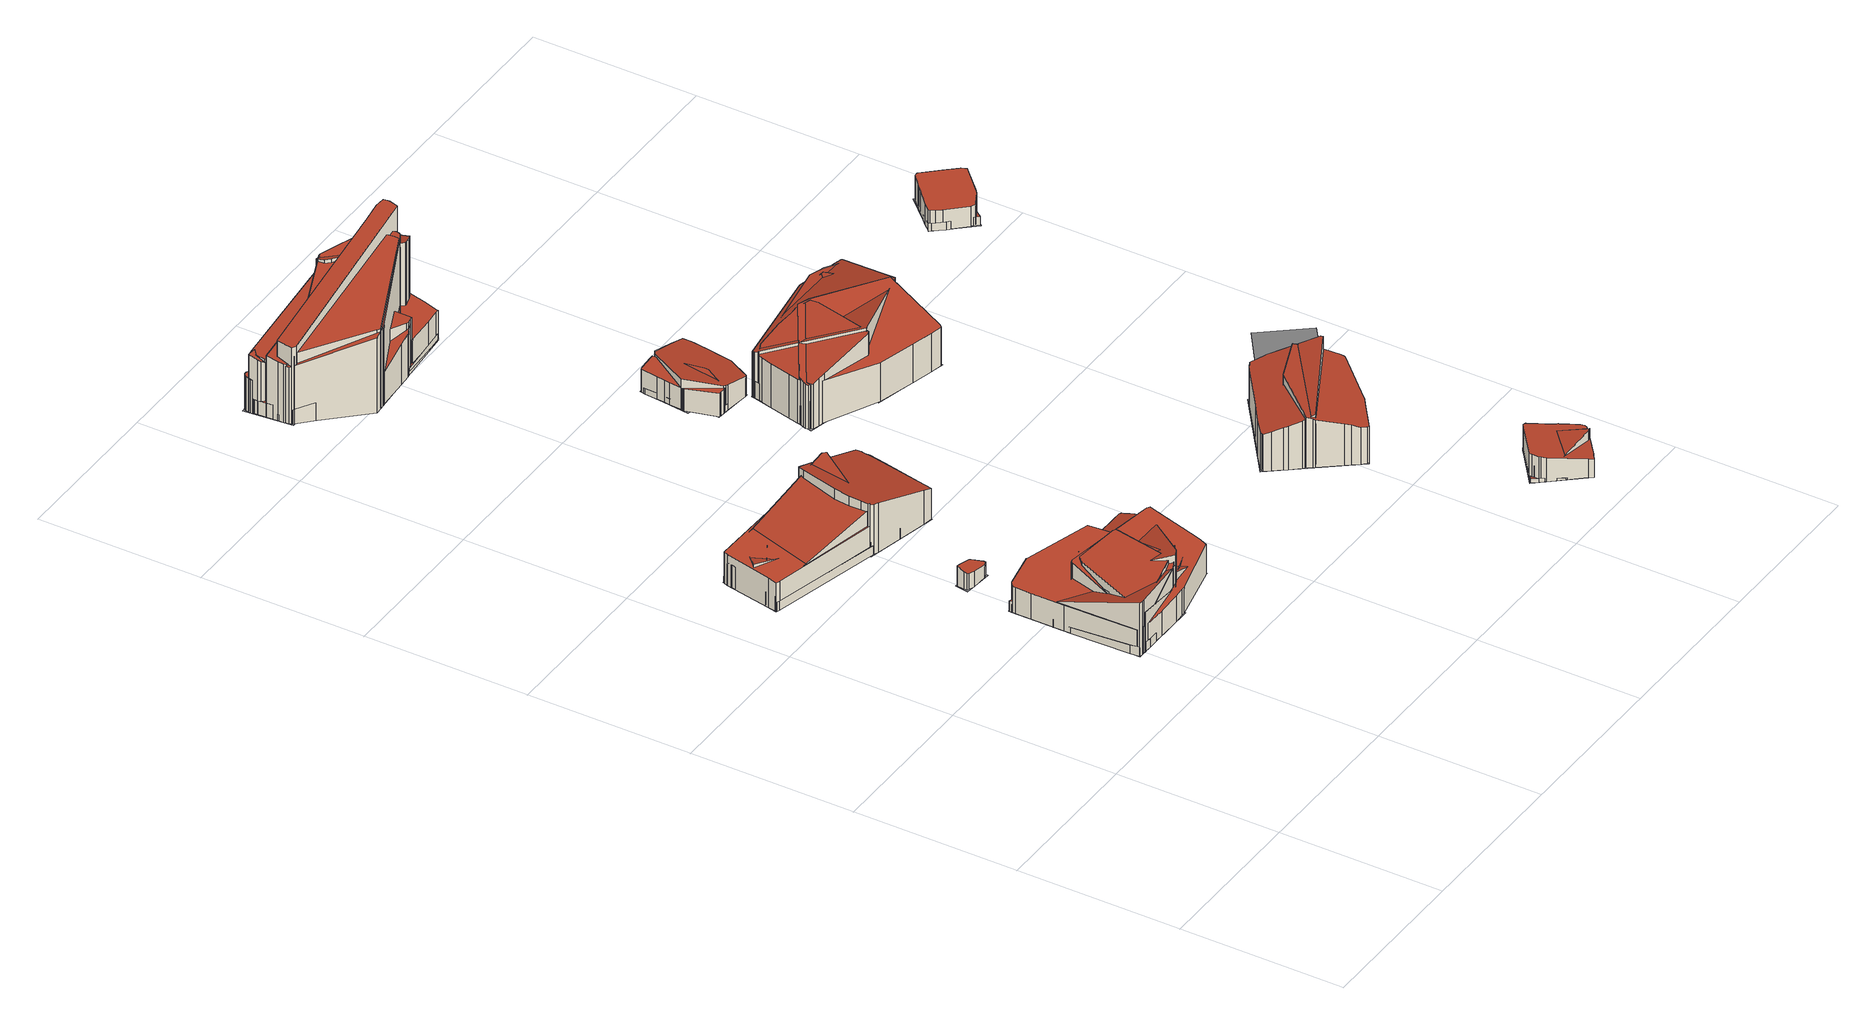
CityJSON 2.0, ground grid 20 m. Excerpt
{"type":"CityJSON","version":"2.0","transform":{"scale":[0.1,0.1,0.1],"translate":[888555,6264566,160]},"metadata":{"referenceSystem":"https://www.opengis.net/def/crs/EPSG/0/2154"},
"CityObjects":{
"building1":{"type":"Building","attributes":{"class":"Building"},"children":["building1-1"]},
"building1-1":{"type":"BuildingPart","parents":["building1"],"geometry":[{"type":"MultiSurface","lod":"2.2","boundaries":[[[0,1,2,3,4,5,6,7,8,9,10]],[[11,12,1,0]],[[12,13,2,1]],[[13,14,3,2]],[[14,15,4,3]],[[15,16,5,4]],[[16,17,6,5]],[[17,18,7,6]],[[18,19,8,7]],[[19,20,9,8]],[[20,21,10,9]],[[21,11,0,10]],[[22,23,24,25]]],"semantics":{"surfaces":[{"type":"RoofSurface","rf_azimuth":295.34,"rf_slope":19.21},{"type":"WallSurface","on_footprint_edge":true},{"type":"GroundSurface"}],"values":[0,1,1,1,1,1,1,1,1,1,1,1,2]}}]},
"building2":{"type":"Building","attributes":{"class":"Building"},"children":["building2-1"]},
"building2-1":{"type":"BuildingPart","parents":["building2"],"geometry":[{"type":"MultiSurface","lod":"2.2","boundaries":[[[26,27,28,29,30,31,32,33,34,35,36,37,38,39]],[[40,41,27,26]],[[41,42,28,27]],[[42,43,29,28]],[[43,44,30,29]],[[44,45,31,30]],[[45,46,32,31]],[[46,47,33,32]],[[47,48,34,33]],[[48,49,35,34]],[[49,50,36,35]],[[50,51,37,36]],[[51,52,38,37]],[[52,53,39,38]],[[53,40,26,39]],[[54,55,56,57,58,59,60,61,62,63,64,65,66,67,68,69,70,71]],[[72,55,54]],[[72,73,56,55]],[[73,74,57,56]],[[74,75,58,57]],[[75,76,59,58]],[[76,77,60,59]],[[77,78,61,60]],[[78,79,62,61]],[[79,80,63,62]],[[80,81,64,63]],[[81,82,65,64]],[[82,83,66,65]],[[83,84,67,66]],[[84,85,68,67]],[[85,86,69,68]],[[86,87,70,69]],[[87,88,71,70]],[[88,72,54,71]],[[89,90,91,92,93,94,95,96,97,98,99,100,101,102,103,104]],[[105,106,90,89]],[[106,107,91,90]],[[107,108,92,91]],[[108,109,93,92]],[[109,110,94,93]],[[110,111,95,94]],[[111,112,96,95]],[[112,113,97,96]],[[113,114,98,97]],[[114,115,99,98]],[[115,116,100,99]],[[116,117,101,100]],[[117,118,102,101]],[[118,119,103,102]],[[119,120,104,103]],[[120,105,89,104]],[[121,122,123,124,125,126,127,128,129,130,131,132,133,134,135,136,137,138]],[[139,140,122,121]],[[140,141,123,122]],[[141,142,124,123]],[[142,143,125,124]],[[143,144,126,125]],[[144,145,127,126]],[[145,146,128,127]],[[146,147,129,128]],[[147,148,130,129]],[[148,149,131,130]],[[149,150,132,131]],[[150,151,133,132]],[[151,152,134,133]],[[152,153,135,134]],[[153,154,136,135]],[[154,155,137,136]],[[155,156,138,137]],[[156,139,121,138]],[[157,158,159,160,161,162,163,164,165,166,167,168]],[[169,170,158,157]],[[170,171,159,158]],[[171,172,160,159]],[[172,173,161,160]],[[173,174,162,161]],[[174,175,163,162]],[[175,176,164,163]],[[176,177,165,164]],[[177,178,166,165]],[[178,179,167,166]],[[179,180,168,167]],[[180,169,157,168]],[[181,182,183,184,185,186,187,188,189,190,191,192]],[[193,194,182,181]],[[194,195,183,182]],[[195,196,184,183]],[[196,197,185,184]],[[197,198,186,185]],[[198,199,187,186]],[[199,80,188,187]],[[80,200,189,188]],[[200,201,190,189]],[[201,202,191,190]],[[202,203,192,191]],[[203,193,181,192]],[[204,205,206,207,208,209,210,211,212,213,214,215]],[[216,217,205,204]],[[217,218,206,205]],[[218,219,207,206]],[[219,220,208,207]],[[220,221,209,208]],[[221,222,210,209]],[[222,223,211,210]],[[223,224,212,211]],[[224,225,213,212]],[[225,226,214,213]],[[226,227,215,214]],[[227,216,204,215]],[[228,229,230,231,232,233,234,235]],[[236,141,229,228]],[[141,237,230,229]],[[237,238,231,230]],[[238,173,232,231]],[[173,239,233,232]],[[239,240,234,233]],[[240,241,235,234]],[[241,236,228,235]],[[242,243,244,245,246,247,248,249,250]],[[251,252,243,242]],[[252,253,244,243]],[[253,254,245,244]],[[254,255,246,245]],[[255,256,247,246]],[[256,257,248,247]],[[257,258,249,248]],[[258,259,250,249]],[[259,251,242,250]],[[260,261,262,263,264,265,266,267,268]],[[269,270,261,260]],[[270,271,262,261]],[[271,272,263,262]],[[272,240,264,263]],[[240,273,265,264]],[[273,274,266,265]],[[274,275,267,266]],[[275,120,268,267]],[[120,269,260,268]],[[276,277,278,279,280,281,282,283,284,285,286]],[[287,288,277,276]],[[288,289,278,277]],[[289,290,279,278]],[[290,291,280,279]],[[291,292,281,280]],[[292,175,282,281]],[[175,293,283,282]],[[293,294,284,283]],[[294,295,285,284]],[[295,296,286,285]],[[296,287,276,286]],[[297,298,299,300,301,302,303,304,305]],[[306,307,298,297]],[[307,308,299,298]],[[308,309,300,299]],[[309,310,301,300]],[[310,311,302,301]],[[311,312,303,302]],[[312,313,304,303]],[[313,314,305,304]],[[314,306,297,305]],[[315,316,317,318,319,320,321,322,139,323]]],"semantics":{"surfaces":[{"type":"RoofSurface","rf_azimuth":181.88,"rf_slope":18.18},{"type":"WallSurface","on_footprint_edge":true},{"type":"RoofSurface","rf_azimuth":268,"rf_slope":17.8},{"type":"RoofSurface","rf_azimuth":89.12,"rf_slope":16.29},{"type":"RoofSurface","rf_azimuth":51.2,"rf_slope":3.23},{"type":"RoofSurface","rf_azimuth":83.33,"rf_slope":14.07},{"type":"RoofSurface","rf_azimuth":209.34,"rf_slope":7.4},{"type":"RoofSurface","rf_azimuth":172.43,"rf_slope":13.26},{"type":"RoofSurface","rf_azimuth":78.43,"rf_slope":19.58},{"type":"RoofSurface","rf_azimuth":215.35,"rf_slope":6.69},{"type":"RoofSurface","rf_azimuth":349.17,"rf_slope":15.27},{"type":"RoofSurface","rf_azimuth":10.39,"rf_slope":19.48},{"type":"RoofSurface","rf_azimuth":89.99,"rf_slope":5.42},{"type":"GroundSurface"}],"values":[0,1,1,1,1,1,1,1,1,1,1,1,1,1,1,2,1,1,1,1,1,1,1,1,1,1,1,1,1,1,1,1,1,1,3,1,1,1,1,1,1,1,1,1,1,1,1,1,1,1,1,4,1,1,1,1,1,1,1,1,1,1,1,1,1,1,1,1,1,1,5,1,1,1,1,1,1,1,1,1,1,1,1,6,1,1,1,1,1,1,1,1,1,1,1,1,7,1,1,1,1,1,1,1,1,1,1,1,1,8,1,1,1,1,1,1,1,1,9,1,1,1,1,1,1,1,1,1,10,1,1,1,1,1,1,1,1,1,11,1,1,1,1,1,1,1,1,1,1,1,12,1,1,1,1,1,1,1,1,1,13]}}]},
"building3":{"type":"Building","attributes":{"class":"Building"},"children":["building3-1"]},
"building3-1":{"type":"BuildingPart","parents":["building3"],"geometry":[{"type":"MultiSurface","lod":"2.2","boundaries":[[[324,325,326,327,328,329,330,331,332,333,334,335,336,337,338,339,340,341,342,343]],[[344,345,325,324]],[[345,346,326,325]],[[346,347,327,326]],[[347,348,328,327]],[[348,349,329,328]],[[349,350,330,329]],[[350,351,331,330]],[[351,352,332,331]],[[352,353,333,332]],[[353,354,334,333]],[[354,355,335,334]],[[355,356,336,335]],[[356,357,337,336]],[[357,358,338,337]],[[358,359,339,338]],[[359,360,340,339]],[[360,361,341,340]],[[361,362,342,341]],[[362,363,343,342]],[[363,344,324,343]],[[364,365,366,367,368,369,370,371,372,373,374,375,376,377]],[[378,379,365,364]],[[379,380,366,365]],[[380,381,367,366]],[[381,382,368,367]],[[382,383,369,368]],[[383,384,370,369]],[[384,385,371,370]],[[385,386,372,371]],[[386,387,373,372]],[[387,388,374,373]],[[388,389,375,374]],[[389,390,376,375]],[[390,391,377,376]],[[391,378,364,377]],[[392,393,394,395,396,397,398,399,400]],[[401,402,393,392]],[[402,403,394,393]],[[403,404,395,394]],[[404,405,396,395]],[[405,406,397,396]],[[406,407,398,397]],[[407,408,399,398]],[[408,409,400,399]],[[409,401,392,400]],[[410,411,412,413,414,415,416,417,418,419,420,421,422,423,424,425,426,427,428,429,430]],[[431,432,411,410]],[[432,433,412,411]],[[433,403,413,412]],[[403,434,414,413]],[[434,435,415,414]],[[435,436,416,415]],[[436,352,417,416]],[[352,437,418,417]],[[437,438,419,418]],[[438,439,420,419]],[[439,440,421,420]],[[440,441,422,421]],[[441,442,423,422]],[[442,443,424,423]],[[443,444,425,424]],[[444,445,426,425]],[[445,446,427,426]],[[446,447,428,427]],[[447,448,429,428]],[[448,449,430,429]],[[449,431,410,430]],[[450,451,452,453,454,455,456,457,458,459,460,461,462,463]],[[464,465,451,450]],[[465,466,452,451]],[[466,467,453,452]],[[467,468,454,453]],[[468,469,455,454]],[[469,470,456,455]],[[470,471,457,456]],[[471,472,458,457]],[[472,473,459,458]],[[473,406,460,459]],[[406,474,461,460]],[[474,407,462,461]],[[407,475,463,462]],[[475,464,450,463]],[[476,477,478,479,480,481,482,483,484,485,486,487,488,489,490]],[[491,492,477,476]],[[492,493,478,477]],[[493,494,479,478]],[[494,495,480,479]],[[495,496,481,480]],[[496,497,482,481]],[[497,498,483,482]],[[498,499,484,483]],[[499,485,484]],[[500,487,486]],[[500,501,488,487]],[[501,502,489,488]],[[502,503,490,489]],[[503,491,476,490]],[[504,505,506,507,508,509,510]],[[511,512,505,504]],[[512,513,506,505]],[[513,514,507,506]],[[514,515,508,507]],[[515,516,509,508]],[[516,517,510,509]],[[517,511,504,510]],[[518,519,520,521,522,523,524,525,526,527,528,529]]],"semantics":{"surfaces":[{"type":"RoofSurface","rf_azimuth":348.76,"rf_slope":16.12},{"type":"WallSurface","on_footprint_edge":true},{"type":"RoofSurface","rf_azimuth":174.13,"rf_slope":11.67},{"type":"RoofSurface","rf_azimuth":245.64,"rf_slope":2.02},{"type":"RoofSurface","rf_azimuth":292.76,"rf_slope":8.82},{"type":"RoofSurface","rf_azimuth":81.91,"rf_slope":3.14},{"type":"RoofSurface","rf_azimuth":18.62,"rf_slope":11.19},{"type":"RoofSurface","rf_azimuth":285.1,"rf_slope":8.18},{"type":"GroundSurface"}],"values":[0,1,1,1,1,1,1,1,1,1,1,1,1,1,1,1,1,1,1,1,1,2,1,1,1,1,1,1,1,1,1,1,1,1,1,1,3,1,1,1,1,1,1,1,1,1,4,1,1,1,1,1,1,1,1,1,1,1,1,1,1,1,1,1,1,1,1,1,5,1,1,1,1,1,1,1,1,1,1,1,1,1,1,6,1,1,1,1,1,1,1,1,1,1,1,1,1,1,7,1,1,1,1,1,1,1,8]}}]},
"building4":{"type":"Building","attributes":{"class":"Building"},"children":["building4-1"]},
"building4-1":{"type":"BuildingPart","parents":["building4"],"geometry":[{"type":"MultiSurface","lod":"2.2","boundaries":[[[530,531,532,533,534,535,536,537,538,539,540,541,542,543,544,545,546,547,548,549,550,551]],[[552,553,531,530]],[[553,554,532,531]],[[554,555,533,532]],[[555,556,534,533]],[[556,557,535,534]],[[557,558,536,535]],[[558,559,537,536]],[[559,560,538,537]],[[560,561,539,538]],[[561,562,540,539]],[[562,563,541,540]],[[563,564,542,541]],[[564,565,543,542]],[[565,566,544,543]],[[566,567,545,544]],[[567,568,546,545]],[[568,569,547,546]],[[569,570,548,547]],[[570,571,549,548]],[[571,572,550,549]],[[572,573,551,550]],[[573,552,530,551]],[[574,575,576,577,578,579,580,581,582,583,584,585,586,587,588,589,590]],[[591,592,575,574]],[[592,593,576,575]],[[593,594,577,576]],[[594,595,578,577]],[[595,596,579,578]],[[596,597,580,579]],[[597,598,581,580]],[[598,599,582,581]],[[599,600,583,582]],[[600,601,584,583]],[[601,602,585,584]],[[602,603,586,585]],[[603,604,587,586]],[[604,605,588,587]],[[605,606,589,588]],[[606,607,590,589]],[[607,591,574,590]],[[608,609,610,611,612,613,614,615,616,617,618,619,620]],[[621,554,609,608]],[[554,622,610,609]],[[622,623,611,610]],[[623,624,612,611]],[[624,558,613,612]],[[558,625,614,613]],[[625,615,614]],[[626,616,615]],[[626,627,617,616]],[[627,569,618,617]],[[569,628,619,618]],[[628,629,620,619]],[[629,621,608,620]],[[630,631,632,633,634,635,636,637,638,639,640,641,642,643]],[[644,645,631,630]],[[645,646,632,631]],[[646,647,633,632]],[[647,648,634,633]],[[648,649,635,634]],[[649,650,636,635]],[[650,651,637,636]],[[651,652,638,637]],[[652,653,639,638]],[[653,654,640,639]],[[654,655,641,640]],[[655,656,642,641]],[[656,657,643,642]],[[657,644,630,643]],[[658,659,660,661,662,663,664,665]],[[666,667,659,658]],[[667,559,660,659]],[[559,668,661,660]],[[668,669,662,661]],[[669,670,663,662]],[[670,671,664,663]],[[671,672,665,664]],[[672,666,658,665]],[[673,674,675,676,677,678,679,680,681]],[[682,683,674,673]],[[683,684,675,674]],[[684,685,676,675]],[[685,686,677,676]],[[686,687,678,677]],[[687,688,679,678]],[[688,689,680,679]],[[689,690,681,680]],[[690,682,673,681]],[[691,692,693,694,695,696,697,698,699,700]],[[701,702,692,691]],[[702,703,693,692]],[[703,704,694,693]],[[704,705,695,694]],[[705,706,696,695]],[[706,707,697,696]],[[707,601,698,697]],[[601,708,699,698]],[[708,709,700,699]],[[709,701,691,700]],[[710,711,712,713,714,715,716,717,718,719,720,721,722]],[[723,724,711,710]],[[724,725,712,711]],[[725,726,713,712]],[[726,727,714,713]],[[727,728,715,714]],[[728,597,716,715]],[[597,729,717,716]],[[729,730,718,717]],[[730,731,719,718]],[[731,732,720,719]],[[732,573,721,720]],[[573,733,722,721]],[[733,723,710,722]],[[734,735,736,737,738,739,740,741,742,743,744,745,746]],[[747,621,735,734]],[[621,748,736,735]],[[748,749,737,736]],[[749,750,738,737]],[[750,751,739,738]],[[751,752,740,739]],[[752,753,741,740]],[[753,754,742,741]],[[754,755,743,742]],[[755,756,744,743]],[[756,757,745,744]],[[757,758,746,745]],[[758,747,734,746]],[[759,760,761,762,763,764,646,765,766,767,768,769]]],"semantics":{"surfaces":[{"type":"RoofSurface","rf_azimuth":186.01,"rf_slope":16.64},{"type":"WallSurface","on_footprint_edge":true},{"type":"RoofSurface","rf_azimuth":275.72,"rf_slope":16.89},{"type":"RoofSurface","rf_azimuth":32.11,"rf_slope":3.5},{"type":"RoofSurface","rf_azimuth":169,"rf_slope":16.5},{"type":"RoofSurface","rf_azimuth":196.23,"rf_slope":14.65},{"type":"RoofSurface","rf_azimuth":171.66,"rf_slope":16.77},{"type":"RoofSurface","rf_azimuth":52.25,"rf_slope":18.14},{"type":"RoofSurface","rf_azimuth":274.01,"rf_slope":17.27},{"type":"RoofSurface","rf_azimuth":268.3,"rf_slope":9.75},{"type":"GroundSurface"}],"values":[0,1,1,1,1,1,1,1,1,1,1,1,1,1,1,1,1,1,1,1,1,1,1,2,1,1,1,1,1,1,1,1,1,1,1,1,1,1,1,1,1,3,1,1,1,1,1,1,1,1,1,1,1,1,1,4,1,1,1,1,1,1,1,1,1,1,1,1,1,1,5,1,1,1,1,1,1,1,1,6,1,1,1,1,1,1,1,1,1,7,1,1,1,1,1,1,1,1,1,1,8,1,1,1,1,1,1,1,1,1,1,1,1,1,9,1,1,1,1,1,1,1,1,1,1,1,1,1,10]}}]},
"building5":{"type":"Building","attributes":{"class":"Building"},"children":["building5-1"]},
"building5-1":{"type":"BuildingPart","parents":["building5"],"geometry":[{"type":"MultiSurface","lod":"2.2","boundaries":[[[770,771,772,773,774,775,776,777,778,779,780,781,782,783,784,785]],[[786,787,771,770]],[[787,788,772,771]],[[788,789,773,772]],[[789,790,774,773]],[[790,791,775,774]],[[791,792,776,775]],[[792,793,777,776]],[[793,794,778,777]],[[794,795,779,778]],[[795,796,780,779]],[[796,797,781,780]],[[797,798,782,781]],[[798,799,783,782]],[[799,800,784,783]],[[800,801,785,784]],[[801,786,770,785]],[[802,803,804,805,806,807,808,809,810,811,812,813,814,815,816]],[[817,818,803,802]],[[818,819,804,803]],[[819,820,805,804]],[[820,821,806,805]],[[821,822,807,806]],[[822,823,808,807]],[[823,824,809,808]],[[824,825,810,809]],[[825,826,811,810]],[[826,827,812,811]],[[827,828,813,812]],[[828,829,814,813]],[[829,830,815,814]],[[830,831,816,815]],[[831,817,802,816]],[[832,833,834,835,836,837,838,839,840,841,842,843,844,845,846]],[[847,848,833,832]],[[848,849,834,833]],[[849,850,835,834]],[[850,851,836,835]],[[851,791,837,836]],[[791,852,838,837]],[[852,839,838]],[[796,840,839]],[[796,841,840]],[[853,842,841]],[[853,854,843,842]],[[854,827,844,843]],[[827,855,845,844]],[[855,856,846,845]],[[856,847,832,846]],[[857,858,859,860,861,862]],[[863,864,858,857]],[[864,865,859,858]],[[865,866,860,859]],[[866,867,861,860]],[[867,868,862,861]],[[868,863,857,862]],[[869,870,871,872,873,874,875,876]]],"semantics":{"surfaces":[{"type":"RoofSurface","rf_azimuth":343.75,"rf_slope":12.23},{"type":"WallSurface","on_footprint_edge":true},{"type":"RoofSurface","rf_azimuth":183.83,"rf_slope":11.17},{"type":"RoofSurface","rf_azimuth":17.77,"rf_slope":6.44},{"type":"RoofSurface","rf_azimuth":357.72,"rf_slope":9.45},{"type":"GroundSurface"}],"values":[0,1,1,1,1,1,1,1,1,1,1,1,1,1,1,1,1,2,1,1,1,1,1,1,1,1,1,1,1,1,1,1,1,3,1,1,1,1,1,1,1,1,1,1,1,1,1,1,1,4,1,1,1,1,1,1,5]}}]},
"building6":{"type":"Building","attributes":{"class":"Building"},"children":["building6-1"]},
"building6-1":{"type":"BuildingPart","parents":["building6"],"geometry":[{"type":"MultiSurface","lod":"2.2","boundaries":[[[877,878,879,880,881,882,883,884,885,886,887,888,889,890,891,892,893,894,895,896,897]],[[898,899,878,877]],[[899,900,879,878]],[[900,901,880,879]],[[901,902,881,880]],[[902,903,882,881]],[[903,904,883,882]],[[904,905,884,883]],[[905,906,885,884]],[[906,907,886,885]],[[907,908,887,886]],[[908,909,888,887]],[[909,910,889,888]],[[910,911,890,889]],[[911,912,891,890]],[[912,913,892,891]],[[913,914,893,892]],[[914,915,894,893]],[[915,916,895,894]],[[916,917,896,895]],[[917,918,897,896]],[[918,898,877,897]],[[919,920,921,922,923,924,925,926,927,928,929]],[[930,931,920,919]],[[931,932,921,920]],[[932,933,922,921]],[[933,934,923,922]],[[934,924,923]],[[935,926,925]],[[935,936,927,926]],[[936,937,928,927]],[[937,938,929,928]],[[938,930,919,929]],[[939,940,941,942,943,944,945,946,947,948,949,950,951,952,953,954,955]],[[956,900,940,939]],[[900,957,941,940]],[[957,958,942,941]],[[958,959,943,942]],[[959,960,944,943]],[[960,961,945,944]],[[961,962,946,945]],[[962,963,947,946]],[[963,964,948,947]],[[964,965,949,948]],[[965,966,950,949]],[[966,967,951,950]],[[967,968,952,951]],[[968,969,953,952]],[[969,938,954,953]],[[938,970,955,954]],[[970,956,939,955]],[[971,972,973,903]]],"semantics":{"surfaces":[{"type":"RoofSurface","rf_azimuth":307.12,"rf_slope":8.9},{"type":"WallSurface","on_footprint_edge":true},{"type":"RoofSurface","rf_azimuth":343.25,"rf_slope":3.03},{"type":"RoofSurface","rf_azimuth":135.38,"rf_slope":14.89},{"type":"GroundSurface"}],"values":[0,1,1,1,1,1,1,1,1,1,1,1,1,1,1,1,1,1,1,1,1,1,2,1,1,1,1,1,1,1,1,1,1,3,1,1,1,1,1,1,1,1,1,1,1,1,1,1,1,1,1,4]}}]},
"building7":{"type":"Building","attributes":{"class":"Building"},"children":["building7-1"]},
"building7-1":{"type":"BuildingPart","parents":["building7"],"geometry":[{"type":"MultiSurface","lod":"2.2","boundaries":[[[974,975,976,977,978,979,980,981,982,983,984,985,986,987,988,989]],[[990,991,975,974]],[[991,992,976,975]],[[992,993,977,976]],[[993,994,978,977]],[[994,995,979,978]],[[995,996,980,979]],[[996,997,981,980]],[[997,998,982,981]],[[998,999,983,982]],[[999,1000,984,983]],[[1000,1001,985,984]],[[1001,1002,986,985]],[[1002,1003,987,986]],[[1003,1004,988,987]],[[1004,1005,989,988]],[[1005,990,974,989]],[[1006,1007,1008,1009,1010,1011,1012,1013,1014,1015,1016,1017,1018]],[[1019,1020,1007,1006]],[[1020,1021,1008,1007]],[[1021,1022,1009,1008]],[[1022,1023,1010,1009]],[[1023,1024,1011,1010]],[[1024,1025,1012,1011]],[[1025,1026,1013,1012]],[[1026,1027,1014,1013]],[[1027,1028,1015,1014]],[[1028,1029,1016,1015]],[[1029,1030,1017,1016]],[[1030,1031,1018,1017]],[[1031,1019,1006,1018]],[[1032,1033,1034,1035,1036,1037,1038,1039,1040,1041,1042,1043,1044,1045,1046,1047,1048,1049,1050]],[[1051,1052,1033,1032]],[[1052,1053,1034,1033]],[[1053,1054,1035,1034]],[[1054,1055,1036,1035]],[[1055,1056,1037,1036]],[[1056,1057,1038,1037]],[[1057,1058,1039,1038]],[[1058,1059,1040,1039]],[[1059,1060,1041,1040]],[[1060,1061,1042,1041]],[[1061,1062,1043,1042]],[[1062,1063,1044,1043]],[[1063,1064,1045,1044]],[[1064,1065,1046,1045]],[[1065,1066,1047,1046]],[[1066,1067,1048,1047]],[[1067,1068,1049,1048]],[[1068,1069,1050,1049]],[[1069,1051,1032,1050]],[[1070,1071,1072,1073,1074,1075,1076,1077,1078,1079,1080,1081,1082,1083,1084,1085,1086,1087]],[[1088,1089,1071,1070]],[[1089,1090,1072,1071]],[[1090,1091,1073,1072]],[[1091,1092,1074,1073]],[[1092,1093,1075,1074]],[[1093,1094,1076,1075]],[[1094,1095,1077,1076]],[[1095,1096,1078,1077]],[[1096,1097,1079,1078]],[[1097,1098,1080,1079]],[[1098,1099,1081,1080]],[[1099,1100,1082,1081]],[[1100,1101,1083,1082]],[[1101,1102,1084,1083]],[[1102,1103,1085,1084]],[[1103,1104,1086,1085]],[[1104,1105,1087,1086]],[[1105,1088,1070,1087]],[[1106,1107,1108,1109,1110,1111,1112,1113,1114,1115,1116,1117,1118,1119,1120,1121]],[[1122,1123,1107,1106]],[[1123,1124,1108,1107]],[[1124,1125,1109,1108]],[[1125,1126,1110,1109]],[[1126,1094,1111,1110]],[[1094,1127,1112,1111]],[[1127,1128,1113,1112]],[[1128,1129,1114,1113]],[[1129,1130,1115,1114]],[[1130,1131,1116,1115]],[[1131,1132,1117,1116]],[[1132,1101,1118,1117]],[[1101,1029,1119,1118]],[[1029,1133,1120,1119]],[[1133,1134,1121,1120]],[[1134,1122,1106,1121]],[[1135,1136,1137,1138,1139,1140,1141,1142,1143,1144,1145,1146]],[[1147,1148,1136,1135]],[[1148,996,1137,1136]],[[996,1149,1138,1137]],[[1149,1150,1139,1138]],[[1150,1151,1140,1139]],[[1151,1152,1141,1140]],[[1152,1153,1142,1141]],[[1153,1154,1143,1142]],[[1154,1155,1144,1143]],[[1155,1156,1145,1144]],[[1156,1157,1146,1145]],[[1157,1147,1135,1146]],[[1158,1159,1160,1161,1162,1163,1164]],[[1165,1024,1159,1158]],[[1024,1166,1160,1159]],[[1166,1167,1161,1160]],[[1167,1168,1162,1161]],[[1168,1169,1163,1162]],[[1169,1170,1164,1163]],[[1170,1165,1158,1164]],[[1171,1172,1173,1174,1175,1176,1177,1178,1179,1180,1181,1182,1183,1184,1185,1186,1187,1188,1189]]],"semantics":{"surfaces":[{"type":"RoofSurface","rf_azimuth":256.76,"rf_slope":16.68},{"type":"WallSurface","on_footprint_edge":true},{"type":"RoofSurface","rf_azimuth":76.69,"rf_slope":18.24},{"type":"RoofSurface","rf_azimuth":166.76,"rf_slope":16.47},{"type":"RoofSurface","rf_azimuth":323.19,"rf_slope":6.78},{"type":"RoofSurface","rf_azimuth":29.63,"rf_slope":4.36},{"type":"RoofSurface","rf_azimuth":315.38,"rf_slope":7.44},{"type":"RoofSurface","rf_azimuth":125.67,"rf_slope":7.78},{"type":"GroundSurface"}],"values":[0,1,1,1,1,1,1,1,1,1,1,1,1,1,1,1,1,2,1,1,1,1,1,1,1,1,1,1,1,1,1,3,1,1,1,1,1,1,1,1,1,1,1,1,1,1,1,1,1,1,1,4,1,1,1,1,1,1,1,1,1,1,1,1,1,1,1,1,1,1,5,1,1,1,1,1,1,1,1,1,1,1,1,1,1,1,1,6,1,1,1,1,1,1,1,1,1,1,1,1,7,1,1,1,1,1,1,1,8]}}]},
"building8":{"type":"Building","attributes":{"class":"Building"},"children":["building8-1"]},
"building8-1":{"type":"BuildingPart","parents":["building8"],"geometry":[{"type":"MultiSurface","lod":"2.2","boundaries":[[[1190,1191,1192,1193,1194,1195,1196,1197,1198,1199,1200,1201,1202,1203,1204,1205,1206,1207,1208]],[[1209,1210,1191,1190]],[[1210,1211,1192,1191]],[[1211,1212,1193,1192]],[[1212,1213,1194,1193]],[[1213,1214,1195,1194]],[[1214,1215,1196,1195]],[[1215,1216,1197,1196]],[[1216,1217,1198,1197]],[[1217,1218,1199,1198]],[[1218,1219,1200,1199]],[[1219,1220,1201,1200]],[[1220,1221,1202,1201]],[[1221,1222,1203,1202]],[[1222,1223,1204,1203]],[[1223,1224,1205,1204]],[[1224,1225,1206,1205]],[[1225,1226,1207,1206]],[[1226,1227,1208,1207]],[[1227,1209,1190,1208]],[[1228,1229,1230,1231,1232,1233,1234,1235,1236,1237,1238,1239,1240,1241,1242,1243,1244,1245]],[[1246,1247,1229,1228]],[[1247,1248,1230,1229]],[[1248,1249,1231,1230]],[[1249,1250,1232,1231]],[[1250,1251,1233,1232]],[[1251,1252,1234,1233]],[[1252,1253,1235,1234]],[[1253,1254,1236,1235]],[[1254,1255,1237,1236]],[[1255,1256,1238,1237]],[[1256,1257,1239,1238]],[[1257,1258,1240,1239]],[[1258,1259,1241,1240]],[[1259,1260,1242,1241]],[[1260,1261,1243,1242]],[[1261,1262,1244,1243]],[[1262,1263,1245,1244]],[[1263,1246,1228,1245]],[[1264,1265,1266,1267,1268,1269,1270,1271,1272,1273,1274,1275]]],"semantics":{"surfaces":[{"type":"RoofSurface","rf_azimuth":307.58,"rf_slope":15.8},{"type":"WallSurface","on_footprint_edge":true},{"type":"RoofSurface","rf_azimuth":127.39,"rf_slope":16.9},{"type":"GroundSurface"}],"values":[0,1,1,1,1,1,1,1,1,1,1,1,1,1,1,1,1,1,1,1,2,1,1,1,1,1,1,1,1,1,1,1,1,1,1,1,1,1,1,3]}}]},
"building9":{"type":"Building","attributes":{"class":"Building"},"children":["building9-1"]},
"building9-1":{"type":"BuildingPart","parents":["building9"],"geometry":[{"type":"MultiSurface","lod":"2.2","boundaries":[[[1276,1277,1278,1279,1280,1281,1282,1283,1284,1285,1286,1287,1288,1289,1290,1291,1292,1293,1294,1295]],[[1296,1297,1277,1276]],[[1297,1298,1278,1277]],[[1298,1299,1279,1278]],[[1299,1300,1280,1279]],[[1300,1301,1281,1280]],[[1301,1302,1282,1281]],[[1302,1303,1283,1282]],[[1303,1304,1284,1283]],[[1304,1305,1285,1284]],[[1305,1306,1286,1285]],[[1306,1307,1287,1286]],[[1307,1308,1288,1287]],[[1308,1309,1289,1288]],[[1309,1310,1290,1289]],[[1310,1311,1291,1290]],[[1311,1312,1292,1291]],[[1312,1313,1293,1292]],[[1313,1314,1294,1293]],[[1314,1315,1295,1294]],[[1315,1296,1276,1295]],[[1316,1317,1318,1319,1320,1321,1322,1323,1310,1324,1325,1326]],[[1327,1328,1317,1316]],[[1328,1329,1318,1317]],[[1329,1330,1319,1318]],[[1330,1331,1320,1319]],[[1331,1332,1321,1320]],[[1332,1333,1322,1321]],[[1333,1334,1323,1322]],[[1334,1310,1323]],[[1335,1324,1310]],[[1335,1336,1325,1324]],[[1336,1337,1326,1325]],[[1337,1327,1316,1326]],[[1338,1339,1340,1341]]],"semantics":{"surfaces":[{"type":"RoofSurface","rf_azimuth":220.23,"rf_slope":6.91},{"type":"WallSurface","on_footprint_edge":true},{"type":"RoofSurface","rf_azimuth":49.02,"rf_slope":9.13},{"type":"GroundSurface"}],"values":[0,1,1,1,1,1,1,1,1,1,1,1,1,1,1,1,1,1,1,1,1,2,1,1,1,1,1,1,1,1,1,1,1,1,3]}}]}
},
"vertices":[
[125,458,86],[127,457,85],[134,455,84],[154,454,80],[159,456,80],[158,458,81],[149,468,85],[147,469,86],[130,471,89],[126,471,90],[125,462,87],[125,458,64],[127,457,64],[134,455,64],[154,454,64],[159,456,64],[158,458,64],[149,468,64],[147,469,64],[130,471,64],[126,471,64],[125,462,64],[125,472,64],[123,456,64],[159,453,64],[160,469,64],
[118,335,95],[121,248,95],[122,244,95],[126,243,97],[203,253,122],[218,260,127],[217,330,128],[215,365,127],[156,402,108],[154,403,108],[123,402,97],[118,398,96],[118,395,96],[118,376,95],[118,335,62],[121,248,62],[122,244,62],[126,243,62],[203,253,62],[218,260,62],[217,330,62],[215,365,62],[156,402,62],[154,403,62],[123,402,62],[118,398,62],[118,395,62],[118,376,62],[131,245,95],[131,245,94],[136,244,94],[164,243,94],[193,243,95],[206,244,95],[211,244,95],[281,260,101],[282,264,102],[283,270,104],[282,320,120],[282,329,123],[278,331,123],[214,339,126],[156,347,127],[154,347,127],[151,346,127],[151,345,127],[131,245,62],[136,244,62],[164,243,62],[193,243,62],[206,244,62],[211,244,62],[281,260,62],[282,264,62],[283,270,62],[282,320,62],[282,329,62],[278,331,62],[214,339,62],[156,347,62],[154,347,62],[151,346,62],[151,345,62],[153,339,110],[153,338,110],[210,254,134],[219,259,133],[281,329,112],[282,336,110],[282,354,105],[281,364,102],[280,366,101],[279,366,101],[270,366,101],[238,366,101],[180,366,102],[173,365,102],[154,344,108],[153,341,109],[153,339,62],[153,338,62],[210,254,62],[219,259,62],[281,329,62],[282,336,62],[282,354,62],[281,364,62],[280,366,62],[279,366,62],[270,366,62],[238,366,62],[180,366,62],[173,365,62],[154,344,62],[153,341,62],[118,327,70],[120,256,73],[121,244,74],[140,243,73],[193,244,71],[280,261,67],[282,263,67],[282,312,65],[282,357,63],[281,363,63],[279,364,63],[277,366,63],[155,402,65],[136,403,66],[121,402,67],[120,399,67],[118,387,68],[118,374,68],[118,327,62],[120,256,62],[121,244,62],[140,243,62],[193,244,62],[280,261,62],[282,263,62],[282,312,62],[282,357,62],[281,363,62],[279,364,62],[277,366,62],[155,402,62],[136,403,62],[121,402,62],[120,399,62],[118,387,62],[118,374,62],[118,330,89],[129,294,97],[130,291,98],[171,256,106],[211,254,105],[212,255,105],[282,281,96],[282,347,80],[277,363,76],[123,399,72],[119,399,72],[118,399,72],[118,330,62],[129,294,62],[130,291,62],[171,256,62],[211,254,62],[212,255,62],[282,281,62],[282,347,62],[277,363,62],[123,399,62],[119,399,62],[118,399,62],[118,368,77],[118,337,75],[122,297,73],[132,247,71],[170,244,75],[199,245,78],[281,261,88],[283,270,89],[282,289,90],[282,323,93],[262,364,93],[124,395,79],[118,368,62],[118,337,62],[122,297,62],[132,247,62],[170,244,62],[199,245,62],[281,261,62],[282,289,62],[282,323,62],[262,364,62],[124,395,62],[119,327,92],[125,296,95],[128,286,96],[129,283,96],[158,256,104],[194,255,112],[205,256,115],[218,264,118],[219,268,118],[214,365,114],[186,366,107],[176,365,105],[119,327,62],[125,296,62],[128,286,62],[129,283,62],[158,256,62],[194,255,62],[205,256,62],[218,264,62],[219,268,62],[214,365,62],[186,366,62],[176,365,62],[118,402,76],[121,244,131],[124,243,131],[127,243,131],[211,254,121],[282,300,100],[282,314,95],[250,361,81],[118,402,62],[124,243,62],[127,243,62],[282,300,62],[282,314,62],[250,361,62],[125,247,119],[127,244,119],[209,261,128],[216,329,134],[216,331,134],[215,332,134],[213,333,134],[161,342,129],[155,336,128],[125,247,62],[127,244,62],[209,261,62],[216,329,62],[216,331,62],[215,332,62],[213,333,62],[161,342,62],[155,336,62],[128,246,115],[130,243,114],[204,252,95],[282,271,75],[282,314,77],[260,366,86],[211,365,99],[158,344,112],[153,341,113],[128,246,62],[130,243,62],[204,252,62],[282,271,62],[260,366,62],[211,365,62],[158,344,62],[160,344,122],[161,341,122],[162,338,122],[205,255,112],[211,255,110],[280,260,85],[282,281,83],[282,296,82],[282,304,82],[282,307,82],[198,365,107],[160,344,62],[161,341,62],[162,338,62],[205,255,62],[211,255,62],[280,260,62],[282,296,62],[282,304,62],[282,307,62],[198,365,62],[118,348,73],[131,259,81],[178,249,82],[279,261,81],[282,278,79],[282,292,78],[282,335,74],[279,363,71],[123,351,72],[118,348,62],[131,259,62],[178,249,62],[279,261,62],[282,278,62],[282,292,62],[282,335,62],[279,363,62],[123,351,62],[120,243,62],[212,243,62],[212,259,62],[283,260,62],[282,367,62],[157,366,62],[157,403,62],[118,403,62],[120,327,62],
[138,596,119],[138,587,119],[139,586,119],[139,585,118],[142,583,117],[148,581,116],[215,566,96],[227,564,92],[230,582,92],[239,628,93],[243,649,93],[243,655,93],[244,660,93],[243,666,93],[177,680,113],[157,683,119],[156,683,119],[153,676,120],[140,630,121],[138,611,120],[138,596,52],[138,587,52],[139,586,52],[139,585,52],[142,583,52],[148,581,52],[215,566,52],[227,564,52],[230,582,52],[239,628,52],[243,649,52],[243,655,52],[244,660,52],[243,666,52],[177,680,52],[157,683,52],[156,683,52],[153,676,52],[140,630,52],[138,611,52],[5,619,80],[15,615,83],[17,615,83],[139,588,109],[193,670,118],[194,672,118],[194,673,118],[191,676,118],[28,690,84],[25,690,83],[18,687,82],[16,684,81],[15,680,81],[10,652,81],[5,619,52],[15,615,52],[17,615,52],[139,588,52],[193,670,52],[194,672,52],[194,673,52],[191,676,52],[28,690,52],[25,690,52],[18,687,52],[16,684,52],[15,680,52],[10,652,52],[3,618,89],[7,616,89],[138,585,90],[223,670,94],[156,684,94],[137,687,93],[18,691,92],[16,686,92],[5,629,90],[3,618,52],[7,616,52],[138,585,52],[223,670,52],[156,684,52],[137,687,52],[18,691,52],[16,686,52],[5,629,52],[10,650,86],[81,608,76],[90,604,74],[138,585,69],[174,575,65],[218,566,61],[221,566,61],[230,582,63],[235,605,66],[236,613,67],[237,620,68],[236,623,68],[223,671,76],[208,673,77],[137,684,83],[54,685,88],[27,684,90],[21,683,90],[19,683,90],[17,679,90],[14,673,89],[10,650,52],[81,608,52],[90,604,52],[174,575,52],[218,566,52],[221,566,52],[235,605,52],[236,613,52],[237,620,52],[236,623,52],[223,671,52],[208,673,52],[137,684,52],[54,685,52],[27,684,52],[21,683,52],[19,683,52],[17,679,52],[14,673,52],[4,617,64],[6,616,64],[146,582,64],[151,581,64],[228,571,64],[234,627,61],[196,674,59],[181,679,59],[164,682,59],[150,685,59],[137,687,59],[19,692,59],[18,691,59],[6,633,63],[4,617,52],[6,616,52],[146,582,52],[151,581,52],[228,571,52],[234,627,52],[196,674,52],[181,679,52],[164,682,52],[150,685,52],[19,692,52],[6,633,52],[12,651,95],[157,580,72],[159,579,72],[167,577,71],[180,574,68],[181,574,68],[183,575,68],[238,636,54],[241,641,53],[241,654,52],[238,666,52],[230,669,53],[214,672,56],[138,687,69],[46,685,86],[12,651,52],[157,580,52],[159,579,52],[167,577,52],[180,574,52],[181,574,52],[183,575,52],[238,636,52],[241,641,52],[230,669,52],[214,672,52],[138,687,52],[46,685,52],[3,619,71],[228,569,56],[215,672,71],[140,687,75],[80,675,76],[7,633,73],[5,628,72],[3,619,52],[228,569,52],[215,672,52],[140,687,52],[80,675,52],[7,633,52],[5,628,52],[137,583,52],[227,563,52],[246,666,52],[135,688,52],[131,665,52],[77,676,52],[78,681,52],[18,692,52],[2,617,52],[63,606,52],[63,609,52],[139,594,52],
[47,1284,46],[48,1271,46],[50,1251,46],[52,1240,46],[53,1239,47],[118,1176,64],[122,1176,65],[124,1176,66],[170,1179,80],[186,1180,84],[189,1181,85],[199,1185,89],[199,1193,89],[193,1254,89],[184,1279,87],[180,1283,86],[125,1302,70],[123,1302,70],[116,1302,67],[97,1301,62],[80,1299,57],[49,1297,47],[47,1284,28],[48,1271,28],[50,1251,28],[52,1240,28],[53,1239,28],[118,1176,28],[122,1176,28],[124,1176,28],[170,1179,28],[186,1180,28],[189,1181,28],[199,1185,28],[199,1193,28],[193,1254,28],[184,1279,28],[180,1283,28],[125,1302,28],[123,1302,28],[116,1302,28],[97,1301,28],[80,1299,28],[49,1297,28],[47,1280,99],[48,1277,98],[58,1258,92],[202,1184,65],[236,1186,65],[255,1188,65],[260,1188,65],[260,1190,65],[260,1206,70],[258,1239,80],[257,1245,82],[255,1251,84],[252,1257,86],[162,1279,95],[55,1291,102],[52,1291,102],[47,1291,102],[47,1280,28],[48,1277,28],[58,1258,28],[202,1184,28],[236,1186,28],[255,1188,28],[260,1188,28],[260,1190,28],[260,1206,28],[258,1239,28],[257,1245,28],[255,1251,28],[252,1257,28],[162,1279,28],[55,1291,28],[52,1291,28],[47,1291,28],[49,1257,36],[50,1251,36],[50,1250,36],[52,1241,37],[120,1177,35],[122,1176,35],[168,1179,33],[259,1187,28],[260,1197,27],[155,1282,30],[123,1302,31],[86,1299,33],[84,1299,33],[49,1257,28],[50,1250,28],[52,1241,28],[120,1177,28],[168,1179,28],[260,1197,28],[155,1282,28],[86,1299,28],[84,1299,28],[50,1263,101],[50,1243,102],[115,1175,125],[129,1176,129],[133,1177,130],[239,1222,158],[244,1225,160],[245,1227,160],[246,1231,160],[244,1244,158],[234,1255,155],[173,1284,136],[53,1293,100],[50,1274,101],[50,1263,28],[50,1243,28],[115,1175,28],[129,1176,28],[133,1177,28],[239,1222,28],[244,1225,28],[245,1227,28],[246,1231,28],[244,1244,28],[234,1255,28],[173,1284,28],[53,1293,28],[50,1274,28],[55,1240,118],[121,1179,130],[124,1176,131],[235,1221,162],[235,1227,162],[230,1255,163],[180,1284,152],[177,1284,152],[55,1240,28],[121,1179,28],[235,1221,28],[235,1227,28],[230,1255,28],[180,1284,28],[177,1284,28],[51,1241,127],[55,1238,128],[254,1235,187],[255,1241,188],[256,1245,188],[256,1253,187],[247,1256,184],[228,1256,179],[55,1261,127],[51,1241,28],[55,1238,28],[254,1235,28],[255,1241,28],[256,1245,28],[256,1253,28],[247,1256,28],[228,1256,28],[55,1261,28],[170,1283,152],[171,1274,154],[175,1268,155],[239,1216,156],[241,1216,155],[252,1219,152],[257,1221,151],[257,1245,145],[243,1254,145],[184,1283,150],[170,1283,28],[171,1274,28],[175,1268,28],[239,1216,28],[241,1216,28],[252,1219,28],[257,1221,28],[243,1254,28],[184,1283,28],[46,1288,71],[49,1282,69],[139,1183,37],[153,1182,36],[179,1181,35],[188,1181,35],[260,1188,35],[260,1196,38],[60,1296,73],[54,1296,74],[52,1297,74],[49,1297,74],[47,1295,73],[46,1288,28],[49,1282,28],[139,1183,28],[153,1182,28],[179,1181,28],[188,1181,28],[260,1196,28],[60,1296,28],[54,1296,28],[52,1297,28],[47,1295,28],[48,1270,108],[49,1257,105],[49,1250,104],[50,1247,104],[61,1241,103],[64,1239,103],[189,1184,94],[192,1183,94],[197,1184,94],[201,1185,94],[201,1188,94],[185,1266,108],[181,1283,111],[48,1270,28],[49,1250,28],[50,1247,28],[61,1241,28],[64,1239,28],[189,1184,28],[192,1183,28],[197,1184,28],[201,1185,28],[201,1188,28],[185,1266,28],[181,1283,28],[184,1285,28],[128,1281,28],[126,1303,28],[45,1297,28],[50,1238,28],[109,1243,28],[192,1181,28],[192,1184,28],[261,1188,28],[256,1259,28],[186,1254,28],
[284,905,69],[303,865,63],[306,864,62],[309,863,61],[339,859,55],[341,860,55],[357,888,53],[359,909,54],[360,913,54],[362,937,55],[362,942,55],[361,950,56],[356,951,57],[342,953,60],[315,956,66],[311,953,66],[284,905,29],[303,865,29],[306,864,29],[309,863,29],[339,859,29],[341,860,29],[357,888,29],[359,909,29],[360,913,29],[362,937,29],[362,942,29],[361,950,29],[356,951,29],[342,953,29],[315,956,29],[311,953,29],[284,901,57],[294,864,59],[296,864,59],[301,863,60],[303,863,61],[319,893,64],[319,898,64],[310,956,63],[306,956,63],[292,957,60],[289,957,59],[287,937,58],[286,927,58],[285,920,58],[284,903,57],[284,901,29],[294,864,29],[296,864,29],[301,863,29],[303,863,29],[319,893,29],[319,898,29],[310,956,29],[306,956,29],[292,957,29],[289,957,29],[287,937,29],[286,927,29],[285,920,29],[284,903,29],[285,921,37],[285,899,38],[286,897,38],[295,866,38],[297,864,38],[341,860,34],[357,889,31],[360,923,29],[362,942,28],[355,950,29],[323,955,32],[299,957,35],[289,957,36],[288,952,36],[286,928,37],[285,921,29],[285,899,29],[286,897,29],[295,866,29],[297,864,29],[357,889,29],[323,955,29],[299,957,29],[288,952,29],[286,928,29],[293,958,47],[298,871,46],[341,864,39],[355,888,37],[363,949,36],[319,955,43],[293,958,29],[298,871,29],[341,864,29],[355,888,29],[363,949,29],[319,955,29],[293,864,29],[342,859,29],[345,888,29],[357,887,29],[363,951,29],[289,958,29],[282,895,29],[296,893,29],
[612,61,86],[613,54,85],[614,52,85],[617,47,84],[646,13,77],[650,8,76],[655,12,76],[657,13,76],[669,23,76],[684,35,76],[689,39,76],[695,45,76],[696,48,76],[694,52,77],[679,70,81],[673,76,82],[656,96,86],[653,97,86],[647,93,86],[616,68,86],[612,65,86],[612,61,53],[613,54,53],[614,52,53],[617,47,53],[646,13,53],[650,8,53],[655,12,53],[657,13,53],[669,23,53],[684,35,53],[689,39,53],[695,45,53],[696,48,53],[694,52,53],[679,70,53],[673,76,53],[656,96,53],[653,97,53],[647,93,53],[616,68,53],[612,65,53],[607,60,58],[612,53,58],[630,31,56],[651,11,55],[660,17,55],[687,38,53],[697,46,53],[652,97,56],[626,76,57],[619,71,57],[613,65,58],[607,60,53],[612,53,53],[630,31,53],[651,11,53],[660,17,53],[652,97,53],[626,76,53],[619,71,53],[613,65,53],[612,59,72],[614,52,74],[616,50,75],[620,44,76],[624,40,78],[629,35,80],[675,31,89],[677,31,90],[678,31,90],[657,93,74],[654,96,73],[650,95,73],[638,85,72],[631,79,72],[624,74,72],[613,65,71],[612,63,71],[612,59,53],[616,50,53],[620,44,53],[624,40,53],[629,35,53],[675,31,53],[677,31,53],[678,31,53],[657,93,53],[654,96,53],[650,95,53],[638,85,53],[631,79,53],[624,74,53],[612,63,53],[699,48,53],[654,98,53],[605,60,53],
[343,788,69],[344,786,68],[347,784,68],[424,746,62],[470,734,62],[497,728,62],[511,725,62],[512,725,62],[514,728,63],[533,800,85],[447,847,93],[433,852,93],[432,852,93],[349,800,72],[348,799,72],[344,792,70],[343,788,12],[344,786,12],[347,784,12],[424,746,12],[470,734,12],[497,728,12],[511,725,12],[512,725,12],[514,728,12],[533,800,12],[447,847,12],[433,852,12],[432,852,12],[349,800,12],[348,799,12],[344,792,12],[362,862,71],[363,859,72],[363,858,73],[428,765,98],[541,799,78],[543,800,78],[552,822,70],[577,885,48],[577,887,47],[569,889,47],[515,900,48],[362,865,71],[362,864,71],[362,862,12],[363,859,12],[363,858,12],[428,765,12],[541,799,12],[543,800,12],[552,822,12],[577,885,12],[577,887,12],[569,889,12],[515,900,12],[362,865,12],[362,864,12],[346,783,70],[346,781,70],[354,779,73],[362,777,75],[424,761,94],[427,762,95],[443,829,95],[444,834,95],[444,841,94],[444,844,94],[430,853,89],[423,854,87],[405,859,82],[375,863,73],[361,857,69],[359,852,69],[356,839,69],[350,813,69],[347,801,69],[346,783,12],[346,781,12],[354,779,12],[362,777,12],[424,761,12],[427,762,12],[443,829,12],[444,834,12],[444,841,12],[444,844,12],[430,853,12],[423,854,12],[405,859,12],[375,863,12],[361,857,12],[359,852,12],[356,839,12],[350,813,12],[347,801,12],[359,838,65],[423,749,53],[492,731,45],[515,729,42],[564,821,44],[565,823,44],[568,837,45],[571,848,45],[573,859,46],[574,868,47],[575,873,47],[574,882,48],[551,892,51],[544,894,51],[530,897,53],[412,872,62],[411,872,62],[361,844,65],[359,838,12],[423,749,12],[492,731,12],[515,729,12],[564,821,12],[565,823,12],[568,837,12],[571,848,12],[573,859,12],[574,868,12],[575,873,12],[574,882,12],[551,892,12],[544,894,12],[530,897,12],[412,872,12],[411,872,12],[361,844,12],[345,791,36],[422,753,33],[544,800,23],[563,822,21],[566,824,21],[568,837,20],[576,874,18],[575,876,18],[575,877,18],[562,888,18],[552,892,19],[548,893,19],[544,894,19],[515,900,21],[362,863,33],[351,816,35],[345,791,12],[422,753,12],[544,800,12],[563,822,12],[566,824,12],[576,874,12],[575,876,12],[575,877,12],[562,888,12],[552,892,12],[548,893,12],[362,863,12],[351,816,12],[347,791,56],[493,729,37],[511,725,35],[572,866,42],[576,878,43],[577,881,43],[578,884,43],[575,886,44],[526,897,49],[366,864,61],[365,861,61],[358,840,59],[347,791,12],[493,729,12],[572,866,12],[576,878,12],[577,881,12],[578,884,12],[575,886,12],[526,897,12],[366,864,12],[365,861,12],[358,840,12],[345,784,47],[543,800,61],[551,830,59],[543,888,52],[511,893,48],[365,864,40],[361,856,41],[345,784,12],[551,830,12],[543,888,12],[511,893,12],[365,864,12],[361,856,12],[421,746,12],[514,724,12],[517,740,12],[531,799,12],[543,797,12],[549,822,12],[565,819,12],[579,887,12],[512,902,12],[505,867,12],[497,869,12],[494,858,12],[429,872,12],[428,869,12],[406,874,12],[403,856,12],[362,866,12],[342,781,12],[424,762,12],
[524,285,104],[528,279,102],[529,277,101],[548,253,93],[553,247,91],[559,239,87],[564,234,86],[566,233,85],[599,258,85],[606,263,85],[608,265,85],[656,317,88],[656,318,89],[655,322,90],[648,341,95],[646,344,96],[629,365,104],[628,365,104],[572,342,108],[524,285,39],[528,279,39],[529,277,39],[548,253,39],[553,247,39],[559,239,39],[564,234,39],[566,233,39],[599,258,39],[606,263,39],[608,265,39],[656,317,39],[656,318,39],[655,322,39],[648,341,39],[646,344,39],[629,365,39],[628,365,39],[572,342,39],[495,320,87],[500,313,90],[508,303,94],[511,299,95],[521,288,100],[523,286,101],[534,279,104],[648,339,111],[649,343,110],[611,386,93],[597,398,87],[595,397,87],[591,395,87],[585,391,87],[540,357,87],[514,338,87],[497,324,87],[496,322,87],[495,320,39],[500,313,39],[508,303,39],[511,299,39],[521,288,39],[523,286,39],[534,279,39],[648,339,39],[649,343,39],[611,386,39],[597,398,39],[595,397,39],[591,395,39],[585,391,39],[540,357,39],[514,338,39],[497,324,39],[496,322,39],[608,385,39],[596,400,39],[493,322,39],[564,232,39],[613,268,39],[605,278,39],[659,319,39],[648,334,39],[741,404,39],[698,458,39],[655,427,39],[657,423,39],
[723,869,27],[723,867,27],[726,862,27],[731,856,27],[751,834,27],[757,831,27],[768,837,28],[773,840,29],[776,843,30],[795,863,33],[799,867,34],[796,873,34],[783,888,34],[771,901,34],[765,908,34],[761,908,33],[753,900,32],[749,896,31],[745,892,31],[729,876,28],[723,869,1],[723,867,1],[726,862,1],[731,856,1],[751,834,1],[757,831,1],[768,837,1],[773,840,1],[776,843,1],[795,863,1],[799,867,1],[796,873,1],[783,888,1],[771,901,1],[765,908,1],[761,908,1],[753,900,1],[749,896,1],[745,892,1],[729,876,1],[722,868,11],[723,865,11],[733,853,11],[746,840,12],[759,827,12],[767,836,10],[797,869,3],[784,886,2],[761,907,2],[737,884,7],[724,870,10],[722,868,1],[723,865,1],[733,853,1],[746,840,1],[759,827,1],[767,836,1],[797,869,1],[784,886,1],[761,907,1],[737,884,1],[724,870,1],[762,911,1],[721,867,1],[758,825,1],[800,868,1]
]}
